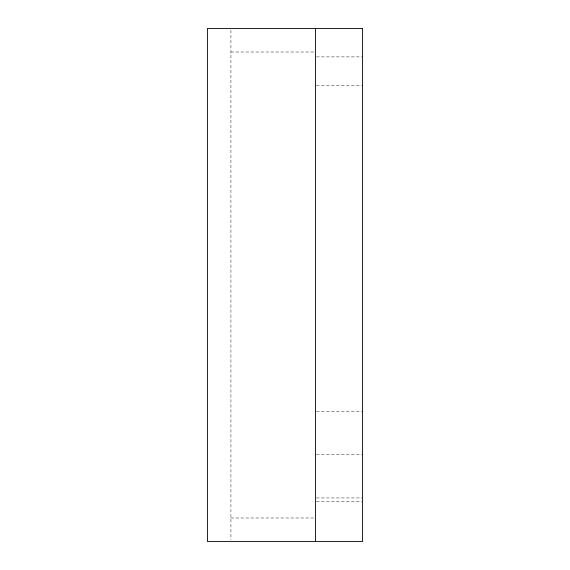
<?xml version="1.0" encoding="UTF-8"?>
<svg xmlns="http://www.w3.org/2000/svg" width="570" height="570" viewBox="0 0 570 570"><rect width="100%" height="100%" fill="white"/><g stroke="black" fill="none" stroke-linecap="round" stroke-linejoin="round"><path stroke-width="0.43" stroke-dasharray="2.85 2.14" d="M230.928 52.013L313.799 52.013M316.45 56.886L362.584 56.886M316.45 85.279L362.584 85.279M316.45 411.269L362.584 411.269M316.45 454.333L362.584 454.333M316.45 497.945L362.584 497.945M316.45 501.351L362.584 501.351M230.928 517.988L313.799 517.988M230.928 30.238L230.928 539.761"/><path stroke-width="0.85" d="M315.566 28.5L315.566 541.5M362.584 28.5L207.416 28.5L207.416 541.5L362.584 541.5L362.584 28.5"/></g></svg>
